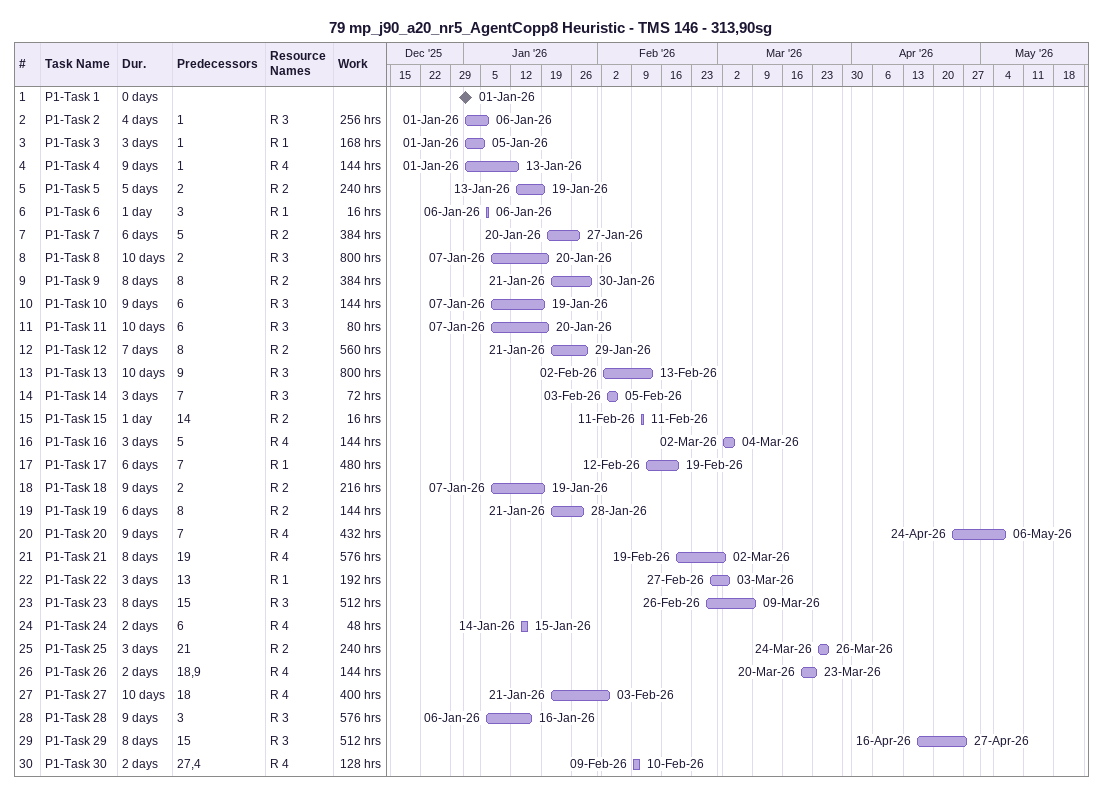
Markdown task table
79 mp_j90_a20_nr5_AgentCopp8 Heuristic - TMS 146 - 313,90sg

| ID | Task | Duration | Start | Finish | Predecessors | Resources | Work (h) |
|---|---|---|---|---|---|---|---|
| 1 | P1-Task 1 | 0d | 2026-01-01 | 2026-01-01 |  |  |  |
| 2 | P1-Task 2 | 4d | 2026-01-01 | 2026-01-06 | 1 | R 3 | 256 |
| 3 | P1-Task 3 | 3d | 2026-01-01 | 2026-01-05 | 1 | R 1 | 168 |
| 4 | P1-Task 4 | 9d | 2026-01-01 | 2026-01-13 | 1 | R 4 | 144 |
| 5 | P1-Task 5 | 5d | 2026-01-13 | 2026-01-19 | 2 | R 2 | 240 |
| 6 | P1-Task 6 | 1d | 2026-01-06 | 2026-01-06 | 3 | R 1 | 16 |
| 7 | P1-Task 7 | 6d | 2026-01-20 | 2026-01-27 | 5 | R 2 | 384 |
| 8 | P1-Task 8 | 10d | 2026-01-07 | 2026-01-20 | 2 | R 3 | 800 |
| 9 | P1-Task 9 | 8d | 2026-01-21 | 2026-01-30 | 8 | R 2 | 384 |
| 10 | P1-Task 10 | 9d | 2026-01-07 | 2026-01-19 | 6 | R 3 | 144 |
| 11 | P1-Task 11 | 10d | 2026-01-07 | 2026-01-20 | 6 | R 3 | 80 |
| 12 | P1-Task 12 | 7d | 2026-01-21 | 2026-01-29 | 8 | R 2 | 560 |
| 13 | P1-Task 13 | 10d | 2026-02-02 | 2026-02-13 | 9 | R 3 | 800 |
| 14 | P1-Task 14 | 3d | 2026-02-03 | 2026-02-05 | 7 | R 3 | 72 |
| 15 | P1-Task 15 | 1d | 2026-02-11 | 2026-02-11 | 14 | R 2 | 16 |
| 16 | P1-Task 16 | 3d | 2026-03-02 | 2026-03-04 | 5 | R 4 | 144 |
| 17 | P1-Task 17 | 6d | 2026-02-12 | 2026-02-19 | 7 | R 1 | 480 |
| 18 | P1-Task 18 | 9d | 2026-01-07 | 2026-01-19 | 2 | R 2 | 216 |
| 19 | P1-Task 19 | 6d | 2026-01-21 | 2026-01-28 | 8 | R 2 | 144 |
| 20 | P1-Task 20 | 9d | 2026-04-24 | 2026-05-06 | 7 | R 4 | 432 |
| 21 | P1-Task 21 | 8d | 2026-02-19 | 2026-03-02 | 19 | R 4 | 576 |
| 22 | P1-Task 22 | 3d | 2026-02-27 | 2026-03-03 | 13 | R 1 | 192 |
| 23 | P1-Task 23 | 8d | 2026-02-26 | 2026-03-09 | 15 | R 3 | 512 |
| 24 | P1-Task 24 | 2d | 2026-01-14 | 2026-01-15 | 6 | R 4 | 48 |
| 25 | P1-Task 25 | 3d | 2026-03-24 | 2026-03-26 | 21 | R 2 | 240 |
| 26 | P1-Task 26 | 2d | 2026-03-20 | 2026-03-23 | 18, 9 | R 4 | 144 |
| 27 | P1-Task 27 | 10d | 2026-01-21 | 2026-02-03 | 18 | R 4 | 400 |
| 28 | P1-Task 28 | 9d | 2026-01-06 | 2026-01-16 | 3 | R 3 | 576 |
| 29 | P1-Task 29 | 8d | 2026-04-16 | 2026-04-27 | 15 | R 3 | 512 |
| 30 | P1-Task 30 | 2d | 2026-02-09 | 2026-02-10 | 27, 4 | R 4 | 128 |
